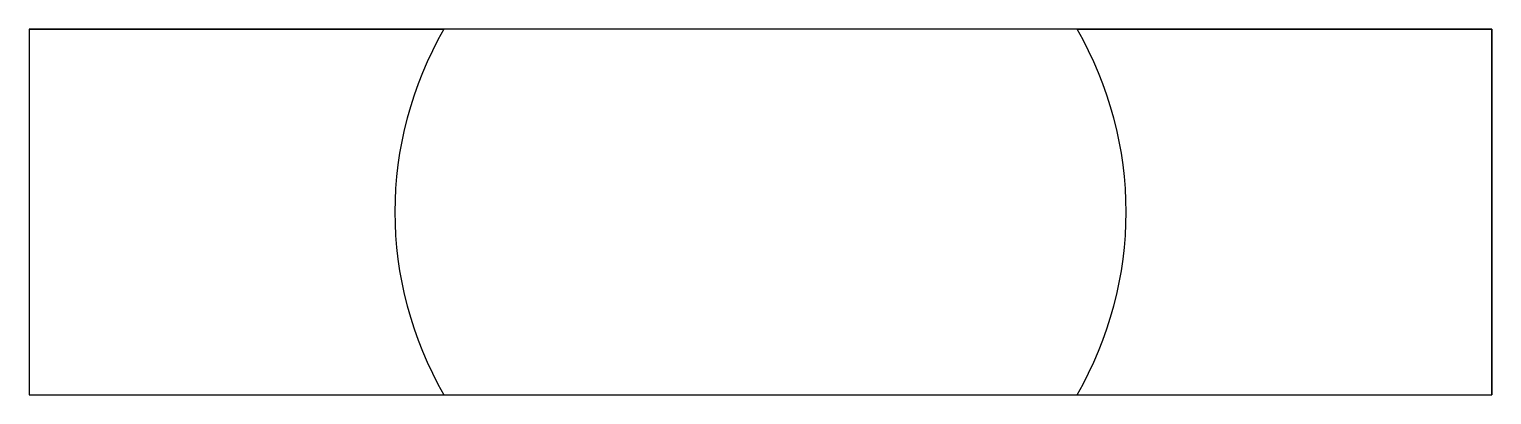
# Model space of a CAD drawing. Extents: x 0 to 8, y 0 to 2.
import ezdxf

# ---------------------------------------------------------------- set-up
doc = ezdxf.new("R2010")
doc.units = 0
doc.layers.get('0').update_dxf_attribs({"linetype": 'CONTINUOUS'})

# ---------------------------------------------------------------- blocks, each defined once
blk = doc.blocks.new('*U4')
at = {"color": 7}
for p, q in [((0, 2, 8), (2.267949, 2, 8)), ((0, 2), (0, 2, 8)), ((0, 2, 8), (0, 0, 8)), ((0, 2), (0, 0)), ((8, 2), (0, 2)), ((5.732051, 2, 3), (2.267949, 2, 3)), ((2.267949, 2, 3), (2.267949, 2, 8)), ((5.732051, 2, 8), (8, 2, 8)), ((5.732051, 2, 3), (5.732051, 2, 8)), ((8, 2), (8, 2, 8)), ((8, 2, 8), (8, 0, 8)), ((8, 0), (8, 2)), ((2, 1, 3), (2, 1, 8)), ((6, 1, 3), (6, 1, 8)), ((0, 0), (0, 0, 8)), ((0, 0, 8), (2.267949, 0, 8)), ((0, 0), (8, 0)), ((2.267949, 0, 3), (5.732051, 0, 3)), ((2.267949, 0, 3), (2.267949, 0, 8)), ((5.732051, 0, 8), (8, 0, 8)), ((5.732051, 0, 3), (5.732051, 0, 8)), ((8, 0, 8), (8, 0))]:
    blk.add_line(p, q, dxfattribs=at)
for centre, start, end in [((4, 1, 3), 150, 210), ((4, 1, 8), 150, 210), ((4, 1, 3), 330, 30), ((4, 1, 8), 330, 30)]:
    blk.add_arc(centre, 2, start, end, dxfattribs=at)

msp = doc.modelspace()

# ---------------------------------------------------------------- block references
msp.add_blockref('*U4', (0, 0))

doc.saveas('drawing.dxf')
